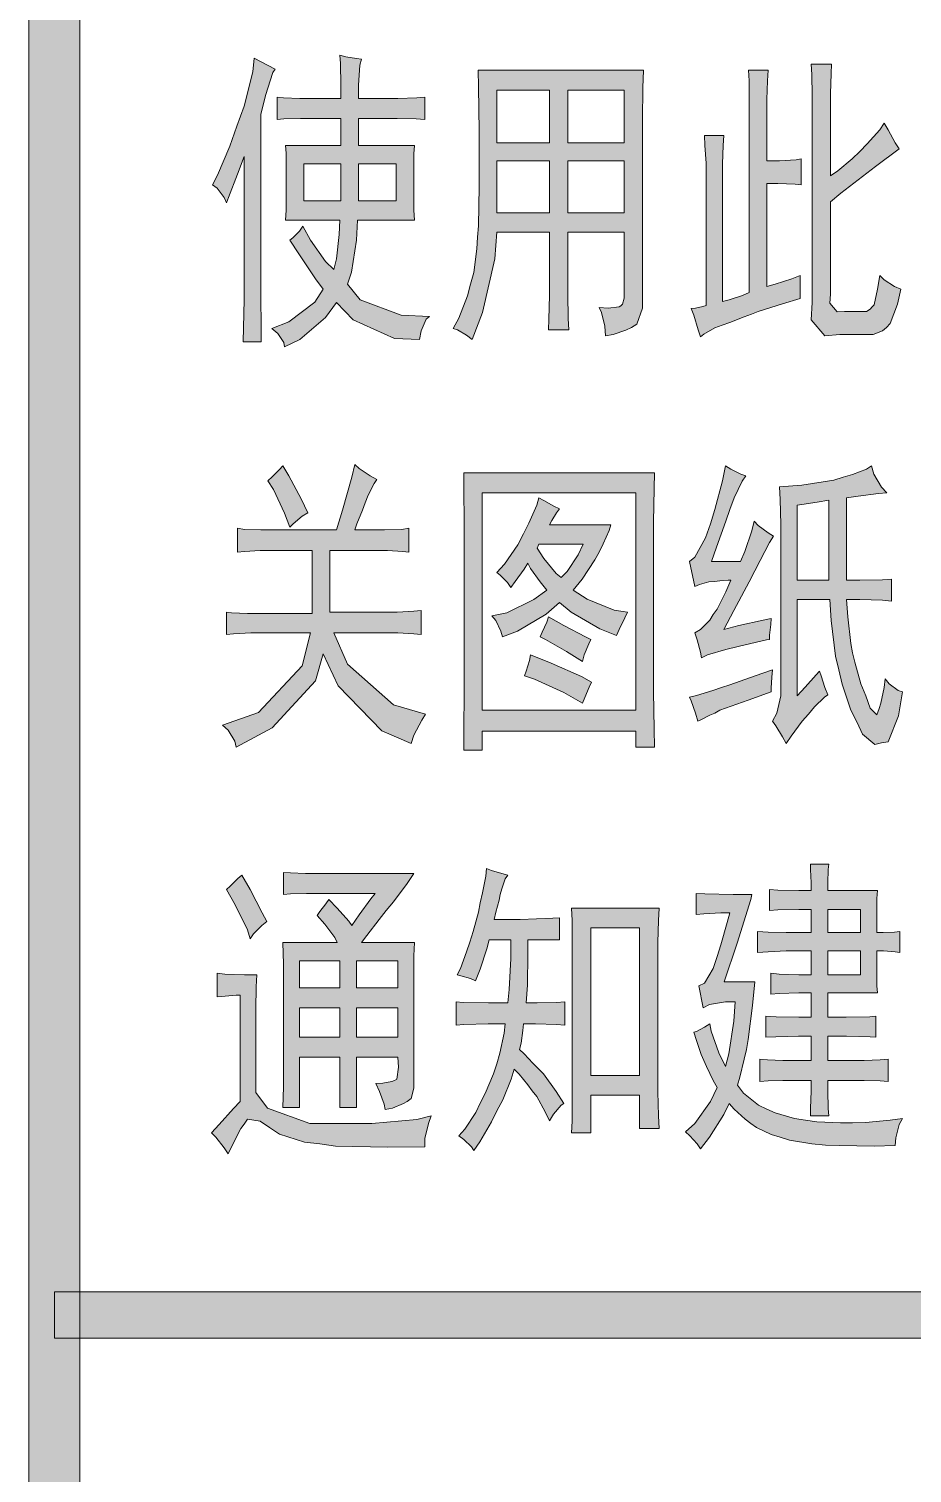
# Model space of a CAD drawing. Header units: millimetres. Extents: x 568 to 3948041, y -25191 to 63890.
# Drawn here: x 3939001 to 3940214, y 38125 to 40108 of the extents above; entities that cross this region are included whole.
import ezdxf

# ---------------------------------------------------------------- set-up
doc = ezdxf.new("R2010")
doc.units = ezdxf.units.MM

msp = doc.modelspace()

# ---------------------------------------------------------------- hatches: boundary and pattern name
h = msp.add_hatch(color=0)
h.dxf.hatch_style = 2
h.paths.add_polyline_path([(3939071.1, -23691.5), (3939001.2, -23691.5), (3939001.2, 62389.8), (3939071.1, 62389.8)])
h = msp.add_hatch(color=0)
h.dxf.hatch_style = 2
h.paths.add_polyline_path([(3939339.3, 40053.1), (3939336.3, 40048.6), (3939326.4, 40016.7), (3939319.6, 39990.9), (3939319.6, 39757.6), (3939319.6, 39739.4), (3939320.3, 39699.9), (3939320.3, 39678.6), (3939295.3, 39678.6), (3939296, 39698.3), (3939296.8, 39736.3), (3939296.8, 39754.6), (3939296.8, 39933.1), (3939287.7, 39908.8), (3939275.5, 39876.9), (3939272.5, 39869.3), (3939269.4, 39876.9), (3939259.6, 39889.8), (3939253.5, 39894.4), (3939260.3, 39907.3), (3939277, 39947.5), (3939286.9, 39974.9), (3939296.8, 40002.2), (3939308.9, 40049.4), (3939310.5, 40068.3)])
h = msp.add_hatch(color=0)
h.paths.add_polyline_path([(3939429.7, 40012.9), (3939429.7, 40031.1), (3939429, 40060.7), (3939428.2, 40072.1), (3939436.6, 40069.9), (3939451, 40067.6), (3939457.8, 40066.8), (3939455.6, 40058.5), (3939454, 40031.1), (3939454, 40012.9), (3939494.3, 40012.9), (3939508, 40012.9), (3939533.8, 40013.6), (3939545.2, 40014.4), (3939545.2, 39984), (3939533.1, 39984.8), (3939507.2, 39985.5), (3939494.3, 39985.5), (3939454, 39985.5), (3939454, 39948.3), (3939530.8, 39948.3), (3939530, 39936.9), (3939530, 39911.8), (3939530, 39898.2), (3939530, 39885.2), (3939530, 39859.4), (3939530.8, 39845.7), (3939452.5, 39845.7), (3939451, 39818.4), (3939444.2, 39774.3), (3939438.9, 39757.6), (3939456.3, 39736.3), (3939512.5, 39715.1), (3939551.3, 39713.5), (3939546.7, 39709.7), (3939539.9, 39693.8), (3939537.6, 39681.6), (3939503.4, 39683.2), (3939446.4, 39709), (3939423.7, 39732.5), (3939408.5, 39712), (3939373.5, 39681.6), (3939352.2, 39671.8), (3939351.5, 39677.8), (3939343.1, 39690), (3939334.8, 39696.8), (3939358.3, 39705.9), (3939394, 39733.3), (3939405.4, 39750.8), (3939394.8, 39765.2), (3939372, 39799.4), (3939359.8, 39818.4), (3939363.6, 39821.4), (3939372.8, 39830.5), (3939377.3, 39837.4), (3939387.9, 39818.4), (3939408.5, 39788.8), (3939419.9, 39778.1), (3939423.7, 39792.6), (3939427.5, 39826), (3939428.2, 39845.7), (3939353.8, 39845.7), (3939354.5, 39859.4), (3939354.5, 39886), (3939354.5, 39899.7), (3939354.5, 39913.4), (3939354.5, 39937.7), (3939353.8, 39948.3), (3939429.7, 39948.3), (3939429.7, 39985.5), (3939387.9, 39985.5), (3939374.3, 39985.5), (3939351.5, 39984.8), (3939342.4, 39984), (3939342.4, 40014.4), (3939350.7, 40013.6), (3939373.5, 40012.9), (3939386.4, 40012.9)])
h.paths.add_polyline_path([(3939505.7, 39872.3), (3939505.7, 39923.2), (3939454, 39923.2), (3939454, 39872.3)])
h.paths.add_polyline_path([(3939429.7, 39872.3), (3939429.7, 39923.2), (3939378.8, 39923.2), (3939378.8, 39872.3)])
h = msp.add_hatch(color=0)
h.paths.add_polyline_path([(3939584, 39696.8), (3939591.6, 39711.3), (3939603.7, 39741.7), (3939607.5, 39757.6), (3939612.1, 39773.6), (3939616.6, 39806.2), (3939617.4, 39822.2), (3939618.9, 39838.1), (3939619.7, 39892.1), (3939619.7, 39930.1), (3939619.7, 39968.1), (3939618.9, 40028.8), (3939618.2, 40051.6), (3939845.3, 40051.6), (3939844.6, 40027.3), (3939843.8, 39983.3), (3939843.8, 39963.5), (3939843.8, 39742.4), (3939843.8, 39724.9), (3939836.2, 39702.9), (3939828.6, 39698.3), (3939821, 39694.5), (3939803.5, 39688.5), (3939792.9, 39687), (3939792.1, 39699.9), (3939787.6, 39718.9), (3939784.5, 39725.7), (3939796.7, 39724.9), (3939811.9, 39726.5), (3939814.2, 39728), (3939816.4, 39730.3), (3939818.7, 39738.6), (3939818.7, 39743.9), (3939818.7, 39829), (3939741.2, 39829), (3939741.2, 39762.9), (3939741.2, 39743.9), (3939742, 39710.5), (3939742.8, 39695.3), (3939714.6, 39695.3), (3939715.4, 39709.7), (3939716.2, 39742.4), (3939716.2, 39761.4), (3939716.2, 39829), (3939644, 39829), (3939640.9, 39792.6), (3939624.2, 39718.9), (3939609.8, 39681.6), (3939602.2, 39687.7), (3939590, 39695.3)])
h.paths.add_polyline_path([(3939818.7, 39952.1), (3939818.7, 40024.3), (3939741.2, 40024.3), (3939741.2, 39952.1)])
h.paths.add_polyline_path([(3939818.7, 39855.6), (3939818.7, 39927), (3939741.2, 39927), (3939741.2, 39855.6)])
h.paths.add_polyline_path([(3939716.2, 39952.1), (3939716.2, 40024.3), (3939644, 40024.3), (3939644, 39952.1)])
h.paths.add_polyline_path([(3939716.2, 39855.6), (3939716.2, 39927), (3939644, 39927), (3939644, 39855.6)])
h = msp.add_hatch(color=0)
h.dxf.hatch_style = 2
h.paths.add_polyline_path([(3940060.3, 39737.9), (3940036, 39731), (3940002.6, 39720.4), (3939993.5, 39716.6), (3939983.6, 39712.8), (3939963.8, 39705.2), (3939953.2, 39701.4), (3939943.3, 39697.6), (3939928.1, 39689.2), (3939923.6, 39685.4), (3939920.5, 39695.3), (3939914.5, 39715.1), (3939910.7, 39724.2), (3939916.7, 39724.9), (3939926.6, 39727.2), (3939931.2, 39728.7), (3939931.2, 39913.4), (3939931.2, 39924), (3939929.7, 39948.3), (3939928.9, 39962), (3939955.5, 39962), (3939954.7, 39948.3), (3939954, 39923.2), (3939954, 39911.8), (3939954, 39734.1), (3939963.1, 39736.3), (3939981.3, 39742.4), (3939990.4, 39746.2), (3939990.4, 39999.2), (3939990.4, 40011.4), (3939990.4, 40037.2), (3939989.7, 40051.6), (3940016.3, 40051.6), (3940015.5, 40037.2), (3940014.7, 40011.4), (3940014.7, 39999.2), (3940014.7, 39927), (3940032.2, 39927), (3940055, 39928.6), (3940061.8, 39930.1), (3940061.8, 39894.4), (3940053.5, 39895.1), (3940029.9, 39895.9), (3940014.7, 39895.9), (3940014.7, 39754.6), (3940026.1, 39757.6), (3940048.9, 39765.2), (3940060.3, 39769.8)])
h = msp.add_hatch(color=0)
h.dxf.hatch_style = 2
h.paths.add_polyline_path([(3940103.6, 40060), (3940102.9, 40047.1), (3940102.1, 40019), (3940102.1, 40003), (3940102.1, 39906.5), (3940112, 39913.4), (3940131.7, 39930.1), (3940142.4, 39939.9), (3940152.3, 39950.6), (3940169.7, 39969.6), (3940175.8, 39978.7), (3940181.1, 39969.6), (3940191, 39952.1), (3940196.3, 39943.7), (3940163.7, 39919.4), (3940116.5, 39883), (3940102.1, 39870.8), (3940102.1, 39743.9), (3940101.4, 39731.8), (3940111.2, 39719.6), (3940121.1, 39720.4), (3940149.2, 39720.4), (3940151.5, 39720.4), (3940156.8, 39723.4), (3940159.1, 39726.5), (3940162.1, 39729.5), (3940166.7, 39750.8), (3940169.7, 39769.8), (3940175.8, 39763.7), (3940190.2, 39754.6), (3940198.6, 39750.8), (3940194, 39730.3), (3940184.2, 39703.7), (3940178.8, 39698.3), (3940173.5, 39693.8), (3940160.6, 39688.5), (3940153, 39688.5), (3940115, 39688.5), (3940094.5, 39687), (3940075.5, 39709), (3940077, 39732.5), (3940077, 40003), (3940077, 40016.7), (3940076.3, 40045.6), (3940075.5, 40060)])
h = msp.add_hatch(color=0)
h.dxf.hatch_style = 2
h.paths.add_polyline_path([(3939479.1, 39489.4), (3939475.3, 39484.1), (3939467, 39468.1), (3939463.2, 39457.5), (3939459.4, 39447.6), (3939451.8, 39428.6), (3939448.7, 39420.3), (3939476.8, 39420.3), (3939489.8, 39420.3), (3939513.3, 39421), (3939523.2, 39422.6), (3939523.2, 39389.9), (3939514.8, 39390.6), (3939493.6, 39392.2), (3939480.6, 39392.2), (3939414.5, 39392.2), (3939414.5, 39307.1), (3939494.3, 39307.1), (3939507.2, 39307.1), (3939530, 39308.6), (3939539.9, 39309.4), (3939539.9, 39276.7), (3939530, 39277.4), (3939508, 39279), (3939496.6, 39279), (3939419.9, 39279), (3939438.9, 39235.7), (3939501.9, 39180.2), (3939546, 39167.3), (3939540.7, 39158.9), (3939530, 39138.4), (3939526.2, 39127), (3939486, 39144.5), (3939425.9, 39206), (3939405.4, 39250.1), (3939394.8, 39212.9), (3939335.5, 39148.3), (3939286.1, 39121.7), (3939283.9, 39130.1), (3939274.7, 39145.2), (3939267.1, 39152.1), (3939316.5, 39169.6), (3939376.6, 39233.4), (3939387.9, 39279), (3939320.3, 39279), (3939305.9, 39279), (3939282.3, 39277.4), (3939272.5, 39276.7), (3939272.5, 39307.1), (3939279.3, 39306.3), (3939301.3, 39305.6), (3939315.8, 39305.6), (3939390.2, 39305.6), (3939390.2, 39392.2), (3939331, 39392.2), (3939318.8, 39392.2), (3939297.5, 39390.6), (3939287.7, 39389.9), (3939287.7, 39422.6), (3939297.5, 39421), (3939319.6, 39420.3), (3939331.7, 39420.3), (3939423.7, 39420.3), (3939432, 39447.6), (3939444.9, 39492.5), (3939448.7, 39509.9), (3939454.8, 39504.6), (3939470, 39494.7)])
h = msp.add_hatch(color=0)
h.dxf.hatch_style = 2
h.paths.add_polyline_path([(3939350, 39508.4), (3939358.3, 39494.7), (3939375, 39462.8), (3939384.1, 39443.8), (3939376.6, 39439.3), (3939364.4, 39428.6), (3939359.8, 39424.1), (3939352.2, 39443.1), (3939337, 39475.7), (3939329.4, 39487.9), (3939335.5, 39493.2), (3939345.4, 39503.1)])
h = msp.add_hatch(color=0)
h.paths.add_polyline_path([(3939860.5, 39498.5), (3939859.8, 39477.3), (3939859, 39430.9), (3939859, 39405.1), (3939859, 39224.3), (3939859, 39198.4), (3939859.8, 39146.8), (3939860.5, 39121.7), (3939834.7, 39121.7), (3939834.7, 39143.7), (3939623.5, 39143.7), (3939623.5, 39117.9), (3939598.4, 39117.9), (3939598.4, 39144.5), (3939599.2, 39198.4), (3939599.2, 39226.5), (3939599.2, 39405.1), (3939599.2, 39430.2), (3939598.4, 39476.5), (3939598.4, 39498.5)])
h.paths.add_polyline_path([(3939834.7, 39172.6), (3939834.7, 39471.2), (3939623.5, 39471.2), (3939623.5, 39172.6)])
h = msp.add_hatch(color=0)
h.dxf.hatch_style = 2
h.paths.add_polyline_path([(3939985.9, 39494.7), (3939980.6, 39487.1), (3939969.9, 39464.3), (3939963.8, 39448.4), (3939958.5, 39432.4), (3939945.6, 39396.7), (3939938.8, 39377), (3939978.3, 39377), (3939984.4, 39390.6), (3939994.2, 39418.8), (3939997.3, 39432.4), (3940002.6, 39426.4), (3940016.3, 39416.5), (3940023.9, 39411.9), (3940018.5, 39402.8), (3940005.6, 39378.5), (3939998, 39364.1), (3939990.4, 39348.9), (3939969.2, 39309.4), (3939955.5, 39283.5), (3939976, 39288.8), (3940009.4, 39296.4), (3940020.8, 39298.7), (3940020.1, 39290.4), (3940018.5, 39275.9), (3940018.5, 39269.8), (3940014, 39269.1), (3939992.7, 39264.5), (3939975.2, 39260), (3939958.5, 39256.2), (3939933.4, 39248.6), (3939925.1, 39244.8), (3939923.6, 39252.4), (3939919, 39269.1), (3939916, 39279), (3939923.6, 39283.5), (3939936.5, 39296.4), (3939941, 39304), (3939946.4, 39311.6), (3939958.5, 39335.2), (3939965.4, 39351.1), (3939961.6, 39351.1), (3939950.2, 39350.4), (3939942.6, 39349.6), (3939935, 39348.9), (3939922.1, 39345.1), (3939916, 39342.8), (3939908.4, 39377), (3939916, 39383), (3939930.4, 39409.6), (3939937.2, 39428.6), (3939943.3, 39448.4), (3939954, 39487.9), (3939957.8, 39508.4), (3939965.4, 39503.8), (3939979, 39497)])
h = msp.add_hatch(color=0)
h.paths.add_polyline_path([(3940098.3, 39193.9), (3940093.8, 39190.8), (3940080.1, 39177.2), (3940071.7, 39167.3), (3940063.4, 39157.4), (3940048.2, 39136.9), (3940041.3, 39127), (3940036, 39136.1), (3940026.9, 39151.3), (3940022.3, 39157.4), (3940028.4, 39168.8), (3940033.7, 39192.4), (3940033.7, 39204.5), (3940033.7, 39411.9), (3940033.7, 39427.9), (3940033, 39462.1), (3940032.2, 39479.5), (3940062.6, 39481.8), (3940106.7, 39488.7), (3940119.6, 39492.5), (3940132.5, 39496.3), (3940151.5, 39503.8), (3940158.3, 39508.4), (3940161.4, 39497), (3940172, 39478.8), (3940179.6, 39471.2), (3940168.2, 39470.4), (3940140.1, 39466.6), (3940124.1, 39464.3), (3940124.1, 39351.1), (3940142.4, 39351.1), (3940173.5, 39351.9), (3940185.7, 39352.7), (3940185.7, 39322.3), (3940173.5, 39323.8), (3940142.4, 39324.5), (3940124.1, 39324.5), (3940125.7, 39301), (3940130.2, 39264.5), (3940132.5, 39251.6), (3940135.5, 39238.7), (3940143.9, 39209.1), (3940150.7, 39192.4), (3940156.8, 39175.6), (3940165.9, 39166.5), (3940169, 39174.9), (3940171.3, 39182.5), (3940175.8, 39203.7), (3940177.3, 39215.9), (3940182.6, 39209.1), (3940194.8, 39199.9), (3940200.9, 39197.7), (3940195.6, 39165), (3940181.1, 39129.3), (3940172, 39127.8), (3940162.9, 39125.5), (3940146.2, 39139.9), (3940138.6, 39155.9), (3940130.2, 39172.6), (3940118.1, 39208.3), (3940113.5, 39228.1), (3940109, 39247.1), (3940102.9, 39295.7), (3940101.4, 39324.5), (3940056.5, 39324.5), (3940056.5, 39192.4), (3940067.2, 39204.5), (3940082.4, 39221.2), (3940086.9, 39226.5), (3940089.2, 39219.7), (3940094.5, 39203.7)])
h.paths.add_polyline_path([(3940056.5, 39351.1), (3940099.8, 39351.1), (3940099.8, 39461.3), (3940083.9, 39458.3), (3940062.6, 39455.2), (3940056.5, 39454.5)])
h = msp.add_hatch(color=0)
h.paths.add_polyline_path([(3939729.8, 39449.1), (3939726, 39443.8), (3939719.2, 39433.2), (3939716.2, 39427.1), (3939800.5, 39427.1), (3939798.2, 39419.5), (3939789.9, 39401.3), (3939784.5, 39389.9), (3939778.5, 39379.3), (3939761, 39352.7), (3939748.8, 39337.5), (3939767.8, 39325.3), (3939805.1, 39310.1), (3939823.3, 39307.1), (3939819.5, 39299.5), (3939811.9, 39283.5), (3939808.1, 39275.2), (3939785.3, 39284.3), (3939745.8, 39307.1), (3939729.8, 39320.8), (3939711.6, 39304.8), (3939672.1, 39281.2), (3939651.6, 39273.6), (3939649.3, 39281.2), (3939642.5, 39295.7), (3939637.1, 39302.5), (3939657.7, 39306.3), (3939694.9, 39324.5), (3939712.4, 39337.5), (3939703.2, 39348.9), (3939690.3, 39367.1), (3939686.5, 39374.7), (3939681.2, 39366.3), (3939669.1, 39349.6), (3939663, 39341.3), (3939658.4, 39348.1), (3939648.5, 39358), (3939644, 39361.8), (3939654.6, 39373.2), (3939672.9, 39399.8), (3939680.5, 39415), (3939688, 39429.4), (3939698.7, 39454.5), (3939701.7, 39464.3), (3939708.6, 39460.5), (3939722.2, 39452.9)])
h.paths.add_polyline_path([(3939699.4, 39395.2), (3939708.6, 39380.8), (3939725.3, 39360.3), (3939732.1, 39354.9), (3939740.5, 39363.3), (3939755.7, 39386.1), (3939762.5, 39400.5), (3939701.7, 39400.5)])
h = msp.add_hatch(color=0)
h.dxf.hatch_style = 2
h.paths.add_polyline_path([(3939714.6, 39301), (3939735.9, 39288.8), (3939765.5, 39273.6), (3939773.1, 39269.8), (3939770.1, 39263.8), (3939764, 39248.6), (3939761.7, 39239.5), (3939739.7, 39253.1), (3939710.8, 39269.8), (3939703.2, 39273.6), (3939706.3, 39279.7), (3939712.4, 39293.4)])
h = msp.add_hatch(color=0)
h.dxf.hatch_style = 2
h.paths.add_polyline_path([(3939690.3, 39248.6), (3939718.4, 39237.2), (3939760.2, 39218.9), (3939773.9, 39211.3), (3939770.9, 39204.5), (3939764.8, 39190.1), (3939761.7, 39182.5), (3939735.9, 39196.9), (3939695.6, 39215.1), (3939682, 39219.7), (3939684.3, 39226.5), (3939688.8, 39241)])
h = msp.add_hatch(color=0)
h.dxf.hatch_style = 2
h.paths.add_polyline_path([(3939908.4, 39190.8), (3939918.3, 39193.1), (3939940.3, 39199.9), (3939952.4, 39203.7), (3939963.8, 39207.5), (3939998.8, 39219.7), (3940022.3, 39228.1), (3940021.6, 39218.2), (3940020.8, 39203), (3940020.8, 39197.7), (3939988.9, 39186.3), (3939950.2, 39172.6), (3939943.3, 39168.8), (3939936.5, 39165.8), (3939925.1, 39159.7), (3939919.8, 39157.4), (3939916.7, 39168.8), (3939910.7, 39185.5)])
h = msp.add_hatch(color=0)
h.paths.add_polyline_path([(3940075.5, 38924.9), (3940075.5, 38935.6), (3940074.8, 38953.8), (3940074.8, 38961.4), (3940099.8, 38961.4), (3940099.1, 38953.8), (3940098.3, 38935.6), (3940098.3, 38924.9), (3940166.7, 38924.9), (3940165.9, 38914.3), (3940165.9, 38885.4), (3940165.9, 38867.2), (3940174.3, 38867.2), (3940190.2, 38867.9), (3940197.1, 38868.7), (3940197.1, 38839.8), (3940191, 38840.6), (3940175.1, 38842.1), (3940165.9, 38842.1), (3940165.9, 38823.1), (3940165.9, 38794.2), (3940166.7, 38784.4), (3940098.3, 38784.4), (3940098.3, 38750.9), (3940123.4, 38750.9), (3940156.1, 38751.7), (3940164.4, 38752.5), (3940164.4, 38723.6), (3940156.8, 38724.3), (3940124.1, 38725.1), (3940098.3, 38725.1), (3940098.3, 38691.7), (3940136.3, 38691.7), (3940148.5, 38691.7), (3940170.5, 38692.4), (3940181.1, 38693.2), (3940181.1, 38662.8), (3940170.5, 38663.6), (3940148.5, 38664.3), (3940136.3, 38664.3), (3940098.3, 38664.3), (3940098.3, 38649.9), (3940099.1, 38625.6), (3940099.8, 38615.7), (3940074.8, 38615.7), (3940074.8, 38625.6), (3940075.5, 38649.9), (3940075.5, 38664.3), (3940046.7, 38664.3), (3940036.8, 38664.3), (3940016.3, 38663.6), (3940004.9, 38662.8), (3940004.9, 38693.2), (3940015.5, 38692.4), (3940036.8, 38691.7), (3940047.4, 38691.7), (3940075.5, 38691.7), (3940075.5, 38725.1), (3940058, 38725.1), (3940026.9, 38724.3), (3940013.2, 38723.6), (3940013.2, 38752.5), (3940027.7, 38751.7), (3940058.8, 38750.9), (3940075.5, 38750.9), (3940075.5, 38784.4), (3940058.8, 38784.4), (3940031.5, 38783.6), (3940020.1, 38782.8), (3940020.1, 38811.7), (3940031.5, 38810.2), (3940058.8, 38809.4), (3940075.5, 38809.4), (3940075.5, 38842.1), (3940052.7, 38842.1), (3940041.3, 38842.1), (3940016.3, 38840.6), (3940001.8, 38839.8), (3940001.8, 38868.7), (3940016.3, 38867.9), (3940041.3, 38867.2), (3940052.7, 38867.2), (3940075.5, 38867.2), (3940075.5, 38899.1), (3940058.8, 38899.1), (3940029.9, 38898.3), (3940018.5, 38897.6), (3940018.5, 38926.4), (3940029.9, 38925.7), (3940058.8, 38924.9)])
h.paths.add_polyline_path([(3940143.1, 38809.4), (3940143.1, 38842.1), (3940098.3, 38842.1), (3940098.3, 38809.4)])
h.paths.add_polyline_path([(3940143.1, 38867.2), (3940143.1, 38899.1), (3940098.3, 38899.1), (3940098.3, 38867.2)])
h = msp.add_hatch(color=0)
h.dxf.hatch_style = 2
h.paths.add_polyline_path([(3939293.7, 38946.2), (3939305.1, 38926.4), (3939321.8, 38894.5), (3939327.9, 38882.4), (3939321.1, 38877.1), (3939309.7, 38865.7), (3939305.1, 38858.8), (3939301.3, 38871), (3939284.6, 38905.2), (3939272.5, 38926.4), (3939277.8, 38931), (3939288.4, 38941.6)])
h = msp.add_hatch(color=0)
h.paths.add_polyline_path([(3939530, 38948.5), (3939520.9, 38934.8), (3939501.9, 38909.7), (3939492, 38897.6), (3939482.2, 38885.4), (3939465.4, 38863.4), (3939457.8, 38853.5), (3939530.8, 38853.5), (3939530, 38835.3), (3939530, 38798.8), (3939530, 38781.3), (3939530, 38664.3), (3939530, 38653.7), (3939526.2, 38639.3), (3939520.9, 38635.5), (3939515.6, 38632.4), (3939500.4, 38626.3), (3939490.5, 38624.1), (3939489, 38631.7), (3939482.9, 38649.1), (3939477.6, 38659.8), (3939487.5, 38660.5), (3939499.6, 38662.8), (3939503.4, 38664.3), (3939506.5, 38665.8), (3939508.7, 38682.6), (3939508, 38696.2), (3939451, 38696.2), (3939451, 38627.1), (3939428.2, 38627.1), (3939428.2, 38696.2), (3939372.8, 38696.2), (3939372.8, 38627.1), (3939350, 38627.1), (3939350.7, 38655.2), (3939350.7, 38710.7), (3939350.7, 38738.8), (3939350.7, 38766.9), (3939350.7, 38823.9), (3939350, 38853.5), (3939424.4, 38853.5), (3939421.4, 38860.3), (3939407.7, 38878.6), (3939397.1, 38890.7), (3939400.9, 38896), (3939409.2, 38906.7), (3939413, 38912.8), (3939424.4, 38900.6), (3939440.4, 38883.1), (3939444.9, 38877.1), (3939454.8, 38891.5), (3939470.8, 38913.5), (3939476.8, 38921.1), (3939395.5, 38921.1), (3939382.6, 38921.1), (3939360.6, 38920.4), (3939350.7, 38919.6), (3939350.7, 38950), (3939360.6, 38949.2), (3939381.1, 38948.5), (3939393.3, 38948.5)])
h.paths.add_polyline_path([(3939508, 38723.6), (3939508, 38763.9), (3939451, 38763.9), (3939451, 38723.6)])
h.paths.add_polyline_path([(3939428.2, 38723.6), (3939428.2, 38763.9), (3939372.8, 38763.9), (3939372.8, 38723.6)])
h.paths.add_polyline_path([(3939508, 38791.2), (3939508, 38828.4), (3939451, 38828.4), (3939451, 38791.2)])
h.paths.add_polyline_path([(3939428.2, 38791.2), (3939428.2, 38828.4), (3939372.8, 38828.4), (3939372.8, 38791.2)])
h = msp.add_hatch(color=0)
h.dxf.hatch_style = 2
h.paths.add_polyline_path([(3939591.6, 38588.3), (3939599.9, 38597.5), (3939615.1, 38620.3), (3939621.2, 38633.2), (3939628, 38646.1), (3939639.4, 38673.4), (3939644, 38687.1), (3939647.8, 38701.6), (3939653.9, 38728.9), (3939655.4, 38741.8), (3939631.8, 38741.8), (3939598.4, 38741.1), (3939587.8, 38740.3), (3939587.8, 38772.2), (3939597.6, 38771.4), (3939632.6, 38770.7), (3939659.2, 38770.7), (3939660.7, 38788.9), (3939663, 38831.5), (3939663, 38857.3), (3939633.3, 38857.3), (3939630.3, 38845.1), (3939621.2, 38817), (3939614.4, 38801.1), (3939607.5, 38804.1), (3939594.6, 38807.9), (3939589.3, 38809.4), (3939593.8, 38817.8), (3939602.2, 38840.6), (3939606.8, 38854.3), (3939611.3, 38868.7), (3939618.9, 38895.3), (3939621.2, 38908.2), (3939624.2, 38921.9), (3939628.8, 38944.7), (3939629.5, 38955.3), (3939636.4, 38952.3), (3939650.8, 38948.5), (3939659.2, 38946.2), (3939655.4, 38940.9), (3939650.8, 38927.2), (3939648.5, 38919.6), (3939647, 38912), (3939642.5, 38895.3), (3939640.2, 38885.4), (3939675.9, 38885.4), (3939720.7, 38886.9), (3939729.8, 38887.7), (3939729.8, 38857.3), (3939686.5, 38857.3), (3939686.5, 38838.3), (3939685.8, 38795), (3939684.3, 38770.7), (3939699.4, 38770.7), (3939726, 38771.4), (3939737.4, 38772.2), (3939737.4, 38740.3), (3939726, 38741.1), (3939697.2, 38741.8), (3939680.5, 38741.8), (3939679.7, 38732.7), (3939677.4, 38715.2), (3939675.1, 38706.9), (3939681.2, 38700.8), (3939693.4, 38687.9), (3939701, 38680.3), (3939707.8, 38673.4), (3939725.3, 38649.1), (3939735.9, 38632.4), (3939732.1, 38630.1), (3939721.5, 38618), (3939716.2, 38608.9), (3939710.1, 38621), (3939698.7, 38642.3), (3939692.6, 38649.9), (3939686.5, 38658.2), (3939674.4, 38672.7), (3939667.5, 38679.5), (3939663.7, 38665.8), (3939652.3, 38637.7), (3939644, 38622.5), (3939636.4, 38607.3), (3939620.4, 38580), (3939612.1, 38567.8), (3939609, 38573.2), (3939598.4, 38583)])
h = msp.add_hatch(color=0)
h.dxf.hatch_style = 2
h.paths.add_polyline_path([(3939994.2, 38919.6), (3939992.7, 38912.8), (3939973.7, 38852.7), (3939956.2, 38799.6), (3939998, 38799.6), (3939995, 38766.9), (3939988.9, 38720.5), (3939986.6, 38706.9), (3939983.6, 38693.2), (3939977.5, 38668.9), (3939974.5, 38657.5), (3939982.8, 38646.9), (3940003.3, 38630.1), (3940014.7, 38624.8), (3940026.1, 38619.5), (3940052.7, 38611.9), (3940067.9, 38609.6), (3940083.1, 38607.3), (3940115.8, 38605.8), (3940132.5, 38605.8), (3940150, 38606.6), (3940184.2, 38609.6), (3940200.9, 38611.9), (3940196.3, 38603.5), (3940191.8, 38585.3), (3940191, 38574.7), (3940162.1, 38573.9), (3940114.3, 38574.7), (3940095.3, 38575.4), (3940076.3, 38577), (3940045.9, 38582.3), (3940033, 38586.1), (3940020.8, 38589.9), (3940000.3, 38599.7), (3939992.7, 38605.1), (3939985.1, 38611.1), (3939969.9, 38624.8), (3939963.1, 38632.4), (3939955.5, 38617.2), (3939935.7, 38586.1), (3939923.6, 38570.1), (3939919, 38577), (3939909.1, 38588.3), (3939903.1, 38593.7), (3939916, 38605.1), (3939937.2, 38635.5), (3939946.4, 38654.4), (3939941, 38664.3), (3939931.9, 38683.3), (3939928.1, 38691.7), (3939924.3, 38700), (3939918.3, 38719), (3939914.5, 38730.4), (3939918.3, 38731.2), (3939928.9, 38737.3), (3939936.5, 38741.8), (3939938, 38731.9), (3939948.6, 38702.3), (3939957.8, 38683.3), (3939962.3, 38700.8), (3939969.2, 38745.6), (3939971.4, 38772.2), (3939957.8, 38772.2), (3939935.7, 38768.4), (3939927.4, 38763.9), (3939921.3, 38794.2), (3939928.9, 38798), (3939941, 38817.8), (3939946.4, 38834.5), (3939951.7, 38850.5), (3939960, 38880.9), (3939963.8, 38894.5), (3939951.7, 38894.5), (3939928.1, 38893), (3939917.5, 38892.3), (3939917.5, 38921.1), (3939929.7, 38920.4), (3939968.4, 38919.6)])
h = msp.add_hatch(color=0)
h.paths.add_polyline_path([(3939866.6, 38900.6), (3939865.8, 38883.9), (3939865.1, 38853.5), (3939865.1, 38839.8), (3939865.1, 38664.3), (3939865.1, 38648.4), (3939865.8, 38615.7), (3939866.6, 38598.2), (3939840, 38598.2), (3939840, 38643.8), (3939773.1, 38643.8), (3939773.1, 38592.1), (3939746.6, 38592.1), (3939747.3, 38608.1), (3939747.3, 38641.5), (3939747.3, 38659.8), (3939747.3, 38839.8), (3939747.3, 38853.5), (3939747.3, 38883.9), (3939746.6, 38900.6)])
h.paths.add_polyline_path([(3939840, 38671.2), (3939840, 38874), (3939773.1, 38874), (3939773.1, 38671.2)])
h = msp.add_hatch(color=0)
h.dxf.hatch_style = 2
h.paths.add_polyline_path([(3939314.3, 38809.4), (3939313.5, 38792.7), (3939312.7, 38762.3), (3939312.7, 38748.7), (3939312.7, 38647.6), (3939328.7, 38626.3), (3939387.2, 38605.1), (3939429.7, 38605.1), (3939472.3, 38605.1), (3939533.8, 38610.4), (3939553.6, 38615.7), (3939549.8, 38605.1), (3939545.2, 38584.6), (3939545.2, 38573.2), (3939494.3, 38572.4), (3939422.1, 38573.9), (3939400.9, 38577), (3939379.6, 38579.2), (3939345.4, 38590.6), (3939331.7, 38599.7), (3939318.8, 38608.1), (3939301.3, 38611.1), (3939296.8, 38604.3), (3939292.2, 38598.2), (3939281.6, 38577.7), (3939274.7, 38563.3), (3939269.4, 38571.6), (3939258, 38586.1), (3939252, 38592.1), (3939262.6, 38603.5), (3939282.3, 38625.6), (3939291.5, 38635.5), (3939291.5, 38781.3), (3939286.1, 38781.3), (3939270.9, 38779.8), (3939259.6, 38779), (3939259.6, 38811.7), (3939270.2, 38810.2), (3939297.5, 38809.4)])
h = msp.add_hatch(color=0)
h.dxf.hatch_style = 2
h.paths.add_polyline_path([(3939036.2, 38310.3), (3939036.2, 38374.1), (3946541, 38374.1), (3946541, 38310.3)])

# ---------------------------------------------------------------- linework, layer by layer
at = {"color": 0, "lineweight": 0}
for points in [[(3939071.1, -23691.5), (3939001.2, -23691.5), (3939001.2, 62389.8), (3939071.1, 62389.8)], [(3939339.3, 40053.1), (3939336.3, 40048.6), (3939326.4, 40016.7), (3939319.6, 39990.9), (3939319.6, 39757.6), (3939319.6, 39739.4), (3939320.3, 39699.9), (3939320.3, 39678.6), (3939295.3, 39678.6), (3939296, 39698.3), (3939296.8, 39736.3), (3939296.8, 39754.6), (3939296.8, 39933.1), (3939287.7, 39908.8), (3939275.5, 39876.9), (3939272.5, 39869.3), (3939269.4, 39876.9), (3939259.6, 39889.8), (3939253.5, 39894.4), (3939260.3, 39907.3), (3939277, 39947.5), (3939286.9, 39974.9), (3939296.8, 40002.2), (3939308.9, 40049.4), (3939310.5, 40068.3)], [(3939429.7, 40012.9), (3939429.7, 40031.1), (3939429, 40060.7), (3939428.2, 40072.1), (3939436.6, 40069.9), (3939451, 40067.6), (3939457.8, 40066.8), (3939455.6, 40058.5), (3939454, 40031.1), (3939454, 40012.9), (3939494.3, 40012.9), (3939508, 40012.9), (3939533.8, 40013.6), (3939545.2, 40014.4), (3939545.2, 39984), (3939533.1, 39984.8), (3939507.2, 39985.5), (3939494.3, 39985.5), (3939454, 39985.5), (3939454, 39948.3), (3939530.8, 39948.3), (3939530, 39936.9), (3939530, 39911.8), (3939530, 39898.2), (3939530, 39885.2), (3939530, 39859.4), (3939530.8, 39845.7), (3939452.5, 39845.7), (3939451, 39818.4), (3939444.2, 39774.3), (3939438.9, 39757.6), (3939456.3, 39736.3), (3939512.5, 39715.1), (3939551.3, 39713.5), (3939546.7, 39709.7), (3939539.9, 39693.8), (3939537.6, 39681.6), (3939503.4, 39683.2), (3939446.4, 39709), (3939423.7, 39732.5), (3939408.5, 39712), (3939373.5, 39681.6), (3939352.2, 39671.8), (3939351.5, 39677.8), (3939343.1, 39690), (3939334.8, 39696.8), (3939358.3, 39705.9), (3939394, 39733.3), (3939405.4, 39750.8), (3939394.8, 39765.2), (3939372, 39799.4), (3939359.8, 39818.4), (3939363.6, 39821.4), (3939372.8, 39830.5), (3939377.3, 39837.4), (3939387.9, 39818.4), (3939408.5, 39788.8), (3939419.9, 39778.1), (3939423.7, 39792.6), (3939427.5, 39826), (3939428.2, 39845.7), (3939353.8, 39845.7), (3939354.5, 39859.4), (3939354.5, 39886), (3939354.5, 39899.7), (3939354.5, 39913.4), (3939354.5, 39937.7), (3939353.8, 39948.3), (3939429.7, 39948.3), (3939429.7, 39985.5), (3939387.9, 39985.5), (3939374.3, 39985.5), (3939351.5, 39984.8), (3939342.4, 39984), (3939342.4, 40014.4), (3939350.7, 40013.6), (3939373.5, 40012.9), (3939386.4, 40012.9)], [(3939584, 39696.8), (3939591.6, 39711.3), (3939603.7, 39741.7), (3939607.5, 39757.6), (3939612.1, 39773.6), (3939616.6, 39806.2), (3939617.4, 39822.2), (3939618.9, 39838.1), (3939619.7, 39892.1), (3939619.7, 39930.1), (3939619.7, 39968.1), (3939618.9, 40028.8), (3939618.2, 40051.6), (3939845.3, 40051.6), (3939844.6, 40027.3), (3939843.8, 39983.3), (3939843.8, 39963.5), (3939843.8, 39742.4), (3939843.8, 39724.9), (3939836.2, 39702.9), (3939828.6, 39698.3), (3939821, 39694.5), (3939803.5, 39688.5), (3939792.9, 39687), (3939792.1, 39699.9), (3939787.6, 39718.9), (3939784.5, 39725.7), (3939796.7, 39724.9), (3939811.9, 39726.5), (3939814.2, 39728), (3939816.4, 39730.3), (3939818.7, 39738.6), (3939818.7, 39743.9), (3939818.7, 39829), (3939741.2, 39829), (3939741.2, 39762.9), (3939741.2, 39743.9), (3939742, 39710.5), (3939742.8, 39695.3), (3939714.6, 39695.3), (3939715.4, 39709.7), (3939716.2, 39742.4), (3939716.2, 39761.4), (3939716.2, 39829), (3939644, 39829), (3939640.9, 39792.6), (3939624.2, 39718.9), (3939609.8, 39681.6), (3939602.2, 39687.7), (3939590, 39695.3)], [(3940060.3, 39737.9), (3940036, 39731), (3940002.6, 39720.4), (3939993.5, 39716.6), (3939983.6, 39712.8), (3939963.8, 39705.2), (3939953.2, 39701.4), (3939943.3, 39697.6), (3939928.1, 39689.2), (3939923.6, 39685.4), (3939920.5, 39695.3), (3939914.5, 39715.1), (3939910.7, 39724.2), (3939916.7, 39724.9), (3939926.6, 39727.2), (3939931.2, 39728.7), (3939931.2, 39913.4), (3939931.2, 39924), (3939929.7, 39948.3), (3939928.9, 39962), (3939955.5, 39962), (3939954.7, 39948.3), (3939954, 39923.2), (3939954, 39911.8), (3939954, 39734.1), (3939963.1, 39736.3), (3939981.3, 39742.4), (3939990.4, 39746.2), (3939990.4, 39999.2), (3939990.4, 40011.4), (3939990.4, 40037.2), (3939989.7, 40051.6), (3940016.3, 40051.6), (3940015.5, 40037.2), (3940014.7, 40011.4), (3940014.7, 39999.2), (3940014.7, 39927), (3940032.2, 39927), (3940055, 39928.6), (3940061.8, 39930.1), (3940061.8, 39894.4), (3940053.5, 39895.1), (3940029.9, 39895.9), (3940014.7, 39895.9), (3940014.7, 39754.6), (3940026.1, 39757.6), (3940048.9, 39765.2), (3940060.3, 39769.8)], [(3940103.6, 40060), (3940102.9, 40047.1), (3940102.1, 40019), (3940102.1, 40003), (3940102.1, 39906.5), (3940112, 39913.4), (3940131.7, 39930.1), (3940142.4, 39939.9), (3940152.3, 39950.6), (3940169.7, 39969.6), (3940175.8, 39978.7), (3940181.1, 39969.6), (3940191, 39952.1), (3940196.3, 39943.7), (3940163.7, 39919.4), (3940116.5, 39883), (3940102.1, 39870.8), (3940102.1, 39743.9), (3940101.4, 39731.8), (3940111.2, 39719.6), (3940121.1, 39720.4), (3940149.2, 39720.4), (3940151.5, 39720.4), (3940156.8, 39723.4), (3940159.1, 39726.5), (3940162.1, 39729.5), (3940166.7, 39750.8), (3940169.7, 39769.8), (3940175.8, 39763.7), (3940190.2, 39754.6), (3940198.6, 39750.8), (3940194, 39730.3), (3940184.2, 39703.7), (3940178.8, 39698.3), (3940173.5, 39693.8), (3940160.6, 39688.5), (3940153, 39688.5), (3940115, 39688.5), (3940094.5, 39687), (3940075.5, 39709), (3940077, 39732.5), (3940077, 40003), (3940077, 40016.7), (3940076.3, 40045.6), (3940075.5, 40060)], [(3939716.2, 39952.1), (3939716.2, 40024.3), (3939644, 40024.3), (3939644, 39952.1)], [(3939818.7, 39952.1), (3939818.7, 40024.3), (3939741.2, 40024.3), (3939741.2, 39952.1)], [(3939429.7, 39872.3), (3939429.7, 39923.2), (3939378.8, 39923.2), (3939378.8, 39872.3)], [(3939505.7, 39872.3), (3939505.7, 39923.2), (3939454, 39923.2), (3939454, 39872.3)], [(3939716.2, 39855.6), (3939716.2, 39927), (3939644, 39927), (3939644, 39855.6)], [(3939818.7, 39855.6), (3939818.7, 39927), (3939741.2, 39927), (3939741.2, 39855.6)], [(3939479.1, 39489.4), (3939475.3, 39484.1), (3939467, 39468.1), (3939463.2, 39457.5), (3939459.4, 39447.6), (3939451.8, 39428.6), (3939448.7, 39420.3), (3939476.8, 39420.3), (3939489.8, 39420.3), (3939513.3, 39421), (3939523.2, 39422.6), (3939523.2, 39389.9), (3939514.8, 39390.6), (3939493.6, 39392.2), (3939480.6, 39392.2), (3939414.5, 39392.2), (3939414.5, 39307.1), (3939494.3, 39307.1), (3939507.2, 39307.1), (3939530, 39308.6), (3939539.9, 39309.4), (3939539.9, 39276.7), (3939530, 39277.4), (3939508, 39279), (3939496.6, 39279), (3939419.9, 39279), (3939438.9, 39235.7), (3939501.9, 39180.2), (3939546, 39167.3), (3939540.7, 39158.9), (3939530, 39138.4), (3939526.2, 39127), (3939486, 39144.5), (3939425.9, 39206), (3939405.4, 39250.1), (3939394.8, 39212.9), (3939335.5, 39148.3), (3939286.1, 39121.7), (3939283.9, 39130.1), (3939274.7, 39145.2), (3939267.1, 39152.1), (3939316.5, 39169.6), (3939376.6, 39233.4), (3939387.9, 39279), (3939320.3, 39279), (3939305.9, 39279), (3939282.3, 39277.4), (3939272.5, 39276.7), (3939272.5, 39307.1), (3939279.3, 39306.3), (3939301.3, 39305.6), (3939315.8, 39305.6), (3939390.2, 39305.6), (3939390.2, 39392.2), (3939331, 39392.2), (3939318.8, 39392.2), (3939297.5, 39390.6), (3939287.7, 39389.9), (3939287.7, 39422.6), (3939297.5, 39421), (3939319.6, 39420.3), (3939331.7, 39420.3), (3939423.7, 39420.3), (3939432, 39447.6), (3939444.9, 39492.5), (3939448.7, 39509.9), (3939454.8, 39504.6), (3939470, 39494.7)], [(3939350, 39508.4), (3939358.3, 39494.7), (3939375, 39462.8), (3939384.1, 39443.8), (3939376.6, 39439.3), (3939364.4, 39428.6), (3939359.8, 39424.1), (3939352.2, 39443.1), (3939337, 39475.7), (3939329.4, 39487.9), (3939335.5, 39493.2), (3939345.4, 39503.1)], [(3939860.5, 39498.5), (3939859.8, 39477.3), (3939859, 39430.9), (3939859, 39405.1), (3939859, 39224.3), (3939859, 39198.4), (3939859.8, 39146.8), (3939860.5, 39121.7), (3939834.7, 39121.7), (3939834.7, 39143.7), (3939623.5, 39143.7), (3939623.5, 39117.9), (3939598.4, 39117.9), (3939598.4, 39144.5), (3939599.2, 39198.4), (3939599.2, 39226.5), (3939599.2, 39405.1), (3939599.2, 39430.2), (3939598.4, 39476.5), (3939598.4, 39498.5)], [(3939985.9, 39494.7), (3939980.6, 39487.1), (3939969.9, 39464.3), (3939963.8, 39448.4), (3939958.5, 39432.4), (3939945.6, 39396.7), (3939938.8, 39377), (3939978.3, 39377), (3939984.4, 39390.6), (3939994.2, 39418.8), (3939997.3, 39432.4), (3940002.6, 39426.4), (3940016.3, 39416.5), (3940023.9, 39411.9), (3940018.5, 39402.8), (3940005.6, 39378.5), (3939998, 39364.1), (3939990.4, 39348.9), (3939969.2, 39309.4), (3939955.5, 39283.5), (3939976, 39288.8), (3940009.4, 39296.4), (3940020.8, 39298.7), (3940020.1, 39290.4), (3940018.5, 39275.9), (3940018.5, 39269.8), (3940014, 39269.1), (3939992.7, 39264.5), (3939975.2, 39260), (3939958.5, 39256.2), (3939933.4, 39248.6), (3939925.1, 39244.8), (3939923.6, 39252.4), (3939919, 39269.1), (3939916, 39279), (3939923.6, 39283.5), (3939936.5, 39296.4), (3939941, 39304), (3939946.4, 39311.6), (3939958.5, 39335.2), (3939965.4, 39351.1), (3939961.6, 39351.1), (3939950.2, 39350.4), (3939942.6, 39349.6), (3939935, 39348.9), (3939922.1, 39345.1), (3939916, 39342.8), (3939908.4, 39377), (3939916, 39383), (3939930.4, 39409.6), (3939937.2, 39428.6), (3939943.3, 39448.4), (3939954, 39487.9), (3939957.8, 39508.4), (3939965.4, 39503.8), (3939979, 39497)], [(3940098.3, 39193.9), (3940093.8, 39190.8), (3940080.1, 39177.2), (3940071.7, 39167.3), (3940063.4, 39157.4), (3940048.2, 39136.9), (3940041.3, 39127), (3940036, 39136.1), (3940026.9, 39151.3), (3940022.3, 39157.4), (3940028.4, 39168.8), (3940033.7, 39192.4), (3940033.7, 39204.5), (3940033.7, 39411.9), (3940033.7, 39427.9), (3940033, 39462.1), (3940032.2, 39479.5), (3940062.6, 39481.8), (3940106.7, 39488.7), (3940119.6, 39492.5), (3940132.5, 39496.3), (3940151.5, 39503.8), (3940158.3, 39508.4), (3940161.4, 39497), (3940172, 39478.8), (3940179.6, 39471.2), (3940168.2, 39470.4), (3940140.1, 39466.6), (3940124.1, 39464.3), (3940124.1, 39351.1), (3940142.4, 39351.1), (3940173.5, 39351.9), (3940185.7, 39352.7), (3940185.7, 39322.3), (3940173.5, 39323.8), (3940142.4, 39324.5), (3940124.1, 39324.5), (3940125.7, 39301), (3940130.2, 39264.5), (3940132.5, 39251.6), (3940135.5, 39238.7), (3940143.9, 39209.1), (3940150.7, 39192.4), (3940156.8, 39175.6), (3940165.9, 39166.5), (3940169, 39174.9), (3940171.3, 39182.5), (3940175.8, 39203.7), (3940177.3, 39215.9), (3940182.6, 39209.1), (3940194.8, 39199.9), (3940200.9, 39197.7), (3940195.6, 39165), (3940181.1, 39129.3), (3940172, 39127.8), (3940162.9, 39125.5), (3940146.2, 39139.9), (3940138.6, 39155.9), (3940130.2, 39172.6), (3940118.1, 39208.3), (3940113.5, 39228.1), (3940109, 39247.1), (3940102.9, 39295.7), (3940101.4, 39324.5), (3940056.5, 39324.5), (3940056.5, 39192.4), (3940067.2, 39204.5), (3940082.4, 39221.2), (3940086.9, 39226.5), (3940089.2, 39219.7), (3940094.5, 39203.7)], [(3939834.7, 39172.6), (3939834.7, 39471.2), (3939623.5, 39471.2), (3939623.5, 39172.6)], [(3939729.8, 39449.1), (3939726, 39443.8), (3939719.2, 39433.2), (3939716.2, 39427.1), (3939800.5, 39427.1), (3939798.2, 39419.5), (3939789.9, 39401.3), (3939784.5, 39389.9), (3939778.5, 39379.3), (3939761, 39352.7), (3939748.8, 39337.5), (3939767.8, 39325.3), (3939805.1, 39310.1), (3939823.3, 39307.1), (3939819.5, 39299.5), (3939811.9, 39283.5), (3939808.1, 39275.2), (3939785.3, 39284.3), (3939745.8, 39307.1), (3939729.8, 39320.8), (3939711.6, 39304.8), (3939672.1, 39281.2), (3939651.6, 39273.6), (3939649.3, 39281.2), (3939642.5, 39295.7), (3939637.1, 39302.5), (3939657.7, 39306.3), (3939694.9, 39324.5), (3939712.4, 39337.5), (3939703.2, 39348.9), (3939690.3, 39367.1), (3939686.5, 39374.7), (3939681.2, 39366.3), (3939669.1, 39349.6), (3939663, 39341.3), (3939658.4, 39348.1), (3939648.5, 39358), (3939644, 39361.8), (3939654.6, 39373.2), (3939672.9, 39399.8), (3939680.5, 39415), (3939688, 39429.4), (3939698.7, 39454.5), (3939701.7, 39464.3), (3939708.6, 39460.5), (3939722.2, 39452.9)], [(3940056.5, 39351.1), (3940099.8, 39351.1), (3940099.8, 39461.3), (3940083.9, 39458.3), (3940062.6, 39455.2), (3940056.5, 39454.5)], [(3939699.4, 39395.2), (3939708.6, 39380.8), (3939725.3, 39360.3), (3939732.1, 39354.9), (3939740.5, 39363.3), (3939755.7, 39386.1), (3939762.5, 39400.5), (3939701.7, 39400.5)], [(3939714.6, 39301), (3939735.9, 39288.8), (3939765.5, 39273.6), (3939773.1, 39269.8), (3939770.1, 39263.8), (3939764, 39248.6), (3939761.7, 39239.5), (3939739.7, 39253.1), (3939710.8, 39269.8), (3939703.2, 39273.6), (3939706.3, 39279.7), (3939712.4, 39293.4)], [(3939690.3, 39248.6), (3939718.4, 39237.2), (3939760.2, 39218.9), (3939773.9, 39211.3), (3939770.9, 39204.5), (3939764.8, 39190.1), (3939761.7, 39182.5), (3939735.9, 39196.9), (3939695.6, 39215.1), (3939682, 39219.7), (3939684.3, 39226.5), (3939688.8, 39241)], [(3939908.4, 39190.8), (3939918.3, 39193.1), (3939940.3, 39199.9), (3939952.4, 39203.7), (3939963.8, 39207.5), (3939998.8, 39219.7), (3940022.3, 39228.1), (3940021.6, 39218.2), (3940020.8, 39203), (3940020.8, 39197.7), (3939988.9, 39186.3), (3939950.2, 39172.6), (3939943.3, 39168.8), (3939936.5, 39165.8), (3939925.1, 39159.7), (3939919.8, 39157.4), (3939916.7, 39168.8), (3939910.7, 39185.5)], [(3940075.5, 38924.9), (3940075.5, 38935.6), (3940074.8, 38953.8), (3940074.8, 38961.4), (3940099.8, 38961.4), (3940099.1, 38953.8), (3940098.3, 38935.6), (3940098.3, 38924.9), (3940166.7, 38924.9), (3940165.9, 38914.3), (3940165.9, 38885.4), (3940165.9, 38867.2), (3940174.3, 38867.2), (3940190.2, 38867.9), (3940197.1, 38868.7), (3940197.1, 38839.8), (3940191, 38840.6), (3940175.1, 38842.1), (3940165.9, 38842.1), (3940165.9, 38823.1), (3940165.9, 38794.2), (3940166.7, 38784.4), (3940098.3, 38784.4), (3940098.3, 38750.9), (3940123.4, 38750.9), (3940156.1, 38751.7), (3940164.4, 38752.5), (3940164.4, 38723.6), (3940156.8, 38724.3), (3940124.1, 38725.1), (3940098.3, 38725.1), (3940098.3, 38691.7), (3940136.3, 38691.7), (3940148.5, 38691.7), (3940170.5, 38692.4), (3940181.1, 38693.2), (3940181.1, 38662.8), (3940170.5, 38663.6), (3940148.5, 38664.3), (3940136.3, 38664.3), (3940098.3, 38664.3), (3940098.3, 38649.9), (3940099.1, 38625.6), (3940099.8, 38615.7), (3940074.8, 38615.7), (3940074.8, 38625.6), (3940075.5, 38649.9), (3940075.5, 38664.3), (3940046.7, 38664.3), (3940036.8, 38664.3), (3940016.3, 38663.6), (3940004.9, 38662.8), (3940004.9, 38693.2), (3940015.5, 38692.4), (3940036.8, 38691.7), (3940047.4, 38691.7), (3940075.5, 38691.7), (3940075.5, 38725.1), (3940058, 38725.1), (3940026.9, 38724.3), (3940013.2, 38723.6), (3940013.2, 38752.5), (3940027.7, 38751.7), (3940058.8, 38750.9), (3940075.5, 38750.9), (3940075.5, 38784.4), (3940058.8, 38784.4), (3940031.5, 38783.6), (3940020.1, 38782.8), (3940020.1, 38811.7), (3940031.5, 38810.2), (3940058.8, 38809.4), (3940075.5, 38809.4), (3940075.5, 38842.1), (3940052.7, 38842.1), (3940041.3, 38842.1), (3940016.3, 38840.6), (3940001.8, 38839.8), (3940001.8, 38868.7), (3940016.3, 38867.9), (3940041.3, 38867.2), (3940052.7, 38867.2), (3940075.5, 38867.2), (3940075.5, 38899.1), (3940058.8, 38899.1), (3940029.9, 38898.3), (3940018.5, 38897.6), (3940018.5, 38926.4), (3940029.9, 38925.7), (3940058.8, 38924.9)], [(3939293.7, 38946.2), (3939305.1, 38926.4), (3939321.8, 38894.5), (3939327.9, 38882.4), (3939321.1, 38877.1), (3939309.7, 38865.7), (3939305.1, 38858.8), (3939301.3, 38871), (3939284.6, 38905.2), (3939272.5, 38926.4), (3939277.8, 38931), (3939288.4, 38941.6)], [(3939530, 38948.5), (3939520.9, 38934.8), (3939501.9, 38909.7), (3939492, 38897.6), (3939482.2, 38885.4), (3939465.4, 38863.4), (3939457.8, 38853.5), (3939530.8, 38853.5), (3939530, 38835.3), (3939530, 38798.8), (3939530, 38781.3), (3939530, 38664.3), (3939530, 38653.7), (3939526.2, 38639.3), (3939520.9, 38635.5), (3939515.6, 38632.4), (3939500.4, 38626.3), (3939490.5, 38624.1), (3939489, 38631.7), (3939482.9, 38649.1), (3939477.6, 38659.8), (3939487.5, 38660.5), (3939499.6, 38662.8), (3939503.4, 38664.3), (3939506.5, 38665.8), (3939508.7, 38682.6), (3939508, 38696.2), (3939451, 38696.2), (3939451, 38627.1), (3939428.2, 38627.1), (3939428.2, 38696.2), (3939372.8, 38696.2), (3939372.8, 38627.1), (3939350, 38627.1), (3939350.7, 38655.2), (3939350.7, 38710.7), (3939350.7, 38738.8), (3939350.7, 38766.9), (3939350.7, 38823.9), (3939350, 38853.5), (3939424.4, 38853.5), (3939421.4, 38860.3), (3939407.7, 38878.6), (3939397.1, 38890.7), (3939400.9, 38896), (3939409.2, 38906.7), (3939413, 38912.8), (3939424.4, 38900.6), (3939440.4, 38883.1), (3939444.9, 38877.1), (3939454.8, 38891.5), (3939470.8, 38913.5), (3939476.8, 38921.1), (3939395.5, 38921.1), (3939382.6, 38921.1), (3939360.6, 38920.4), (3939350.7, 38919.6), (3939350.7, 38950), (3939360.6, 38949.2), (3939381.1, 38948.5), (3939393.3, 38948.5)], [(3939591.6, 38588.3), (3939599.9, 38597.5), (3939615.1, 38620.3), (3939621.2, 38633.2), (3939628, 38646.1), (3939639.4, 38673.4), (3939644, 38687.1), (3939647.8, 38701.6), (3939653.9, 38728.9), (3939655.4, 38741.8), (3939631.8, 38741.8), (3939598.4, 38741.1), (3939587.8, 38740.3), (3939587.8, 38772.2), (3939597.6, 38771.4), (3939632.6, 38770.7), (3939659.2, 38770.7), (3939660.7, 38788.9), (3939663, 38831.5), (3939663, 38857.3), (3939633.3, 38857.3), (3939630.3, 38845.1), (3939621.2, 38817), (3939614.4, 38801.1), (3939607.5, 38804.1), (3939594.6, 38807.9), (3939589.3, 38809.4), (3939593.8, 38817.8), (3939602.2, 38840.6), (3939606.8, 38854.3), (3939611.3, 38868.7), (3939618.9, 38895.3), (3939621.2, 38908.2), (3939624.2, 38921.9), (3939628.8, 38944.7), (3939629.5, 38955.3), (3939636.4, 38952.3), (3939650.8, 38948.5), (3939659.2, 38946.2), (3939655.4, 38940.9), (3939650.8, 38927.2), (3939648.5, 38919.6), (3939647, 38912), (3939642.5, 38895.3), (3939640.2, 38885.4), (3939675.9, 38885.4), (3939720.7, 38886.9), (3939729.8, 38887.7), (3939729.8, 38857.3), (3939686.5, 38857.3), (3939686.5, 38838.3), (3939685.8, 38795), (3939684.3, 38770.7), (3939699.4, 38770.7), (3939726, 38771.4), (3939737.4, 38772.2), (3939737.4, 38740.3), (3939726, 38741.1), (3939697.2, 38741.8), (3939680.5, 38741.8), (3939679.7, 38732.7), (3939677.4, 38715.2), (3939675.1, 38706.9), (3939681.2, 38700.8), (3939693.4, 38687.9), (3939701, 38680.3), (3939707.8, 38673.4), (3939725.3, 38649.1), (3939735.9, 38632.4), (3939732.1, 38630.1), (3939721.5, 38618), (3939716.2, 38608.9), (3939710.1, 38621), (3939698.7, 38642.3), (3939692.6, 38649.9), (3939686.5, 38658.2), (3939674.4, 38672.7), (3939667.5, 38679.5), (3939663.7, 38665.8), (3939652.3, 38637.7), (3939644, 38622.5), (3939636.4, 38607.3), (3939620.4, 38580), (3939612.1, 38567.8), (3939609, 38573.2), (3939598.4, 38583)], [(3939994.2, 38919.6), (3939992.7, 38912.8), (3939973.7, 38852.7), (3939956.2, 38799.6), (3939998, 38799.6), (3939995, 38766.9), (3939988.9, 38720.5), (3939986.6, 38706.9), (3939983.6, 38693.2), (3939977.5, 38668.9), (3939974.5, 38657.5), (3939982.8, 38646.9), (3940003.3, 38630.1), (3940014.7, 38624.8), (3940026.1, 38619.5), (3940052.7, 38611.9), (3940067.9, 38609.6), (3940083.1, 38607.3), (3940115.8, 38605.8), (3940132.5, 38605.8), (3940150, 38606.6), (3940184.2, 38609.6), (3940200.9, 38611.9), (3940196.3, 38603.5), (3940191.8, 38585.3), (3940191, 38574.7), (3940162.1, 38573.9), (3940114.3, 38574.7), (3940095.3, 38575.4), (3940076.3, 38577), (3940045.9, 38582.3), (3940033, 38586.1), (3940020.8, 38589.9), (3940000.3, 38599.7), (3939992.7, 38605.1), (3939985.1, 38611.1), (3939969.9, 38624.8), (3939963.1, 38632.4), (3939955.5, 38617.2), (3939935.7, 38586.1), (3939923.6, 38570.1), (3939919, 38577), (3939909.1, 38588.3), (3939903.1, 38593.7), (3939916, 38605.1), (3939937.2, 38635.5), (3939946.4, 38654.4), (3939941, 38664.3), (3939931.9, 38683.3), (3939928.1, 38691.7), (3939924.3, 38700), (3939918.3, 38719), (3939914.5, 38730.4), (3939918.3, 38731.2), (3939928.9, 38737.3), (3939936.5, 38741.8), (3939938, 38731.9), (3939948.6, 38702.3), (3939957.8, 38683.3), (3939962.3, 38700.8), (3939969.2, 38745.6), (3939971.4, 38772.2), (3939957.8, 38772.2), (3939935.7, 38768.4), (3939927.4, 38763.9), (3939921.3, 38794.2), (3939928.9, 38798), (3939941, 38817.8), (3939946.4, 38834.5), (3939951.7, 38850.5), (3939960, 38880.9), (3939963.8, 38894.5), (3939951.7, 38894.5), (3939928.1, 38893), (3939917.5, 38892.3), (3939917.5, 38921.1), (3939929.7, 38920.4), (3939968.4, 38919.6)], [(3939866.6, 38900.6), (3939865.8, 38883.9), (3939865.1, 38853.5), (3939865.1, 38839.8), (3939865.1, 38664.3), (3939865.1, 38648.4), (3939865.8, 38615.7), (3939866.6, 38598.2), (3939840, 38598.2), (3939840, 38643.8), (3939773.1, 38643.8), (3939773.1, 38592.1), (3939746.6, 38592.1), (3939747.3, 38608.1), (3939747.3, 38641.5), (3939747.3, 38659.8), (3939747.3, 38839.8), (3939747.3, 38853.5), (3939747.3, 38883.9), (3939746.6, 38900.6)], [(3940143.1, 38867.2), (3940143.1, 38899.1), (3940098.3, 38899.1), (3940098.3, 38867.2)], [(3939840, 38671.2), (3939840, 38874), (3939773.1, 38874), (3939773.1, 38671.2)], [(3940143.1, 38809.4), (3940143.1, 38842.1), (3940098.3, 38842.1), (3940098.3, 38809.4)], [(3939428.2, 38791.2), (3939428.2, 38828.4), (3939372.8, 38828.4), (3939372.8, 38791.2)], [(3939508, 38791.2), (3939508, 38828.4), (3939451, 38828.4), (3939451, 38791.2)], [(3939314.3, 38809.4), (3939313.5, 38792.7), (3939312.7, 38762.3), (3939312.7, 38748.7), (3939312.7, 38647.6), (3939328.7, 38626.3), (3939387.2, 38605.1), (3939429.7, 38605.1), (3939472.3, 38605.1), (3939533.8, 38610.4), (3939553.6, 38615.7), (3939549.8, 38605.1), (3939545.2, 38584.6), (3939545.2, 38573.2), (3939494.3, 38572.4), (3939422.1, 38573.9), (3939400.9, 38577), (3939379.6, 38579.2), (3939345.4, 38590.6), (3939331.7, 38599.7), (3939318.8, 38608.1), (3939301.3, 38611.1), (3939296.8, 38604.3), (3939292.2, 38598.2), (3939281.6, 38577.7), (3939274.7, 38563.3), (3939269.4, 38571.6), (3939258, 38586.1), (3939252, 38592.1), (3939262.6, 38603.5), (3939282.3, 38625.6), (3939291.5, 38635.5), (3939291.5, 38781.3), (3939286.1, 38781.3), (3939270.9, 38779.8), (3939259.6, 38779), (3939259.6, 38811.7), (3939270.2, 38810.2), (3939297.5, 38809.4)], [(3939428.2, 38723.6), (3939428.2, 38763.9), (3939372.8, 38763.9), (3939372.8, 38723.6)], [(3939508, 38723.6), (3939508, 38763.9), (3939451, 38763.9), (3939451, 38723.6)], [(3939036.2, 38310.3), (3939036.2, 38374.1), (3946541, 38374.1), (3946541, 38310.3)]]:
    msp.add_lwpolyline(points, close=True, dxfattribs=at)

doc.saveas('drawing.dxf')
